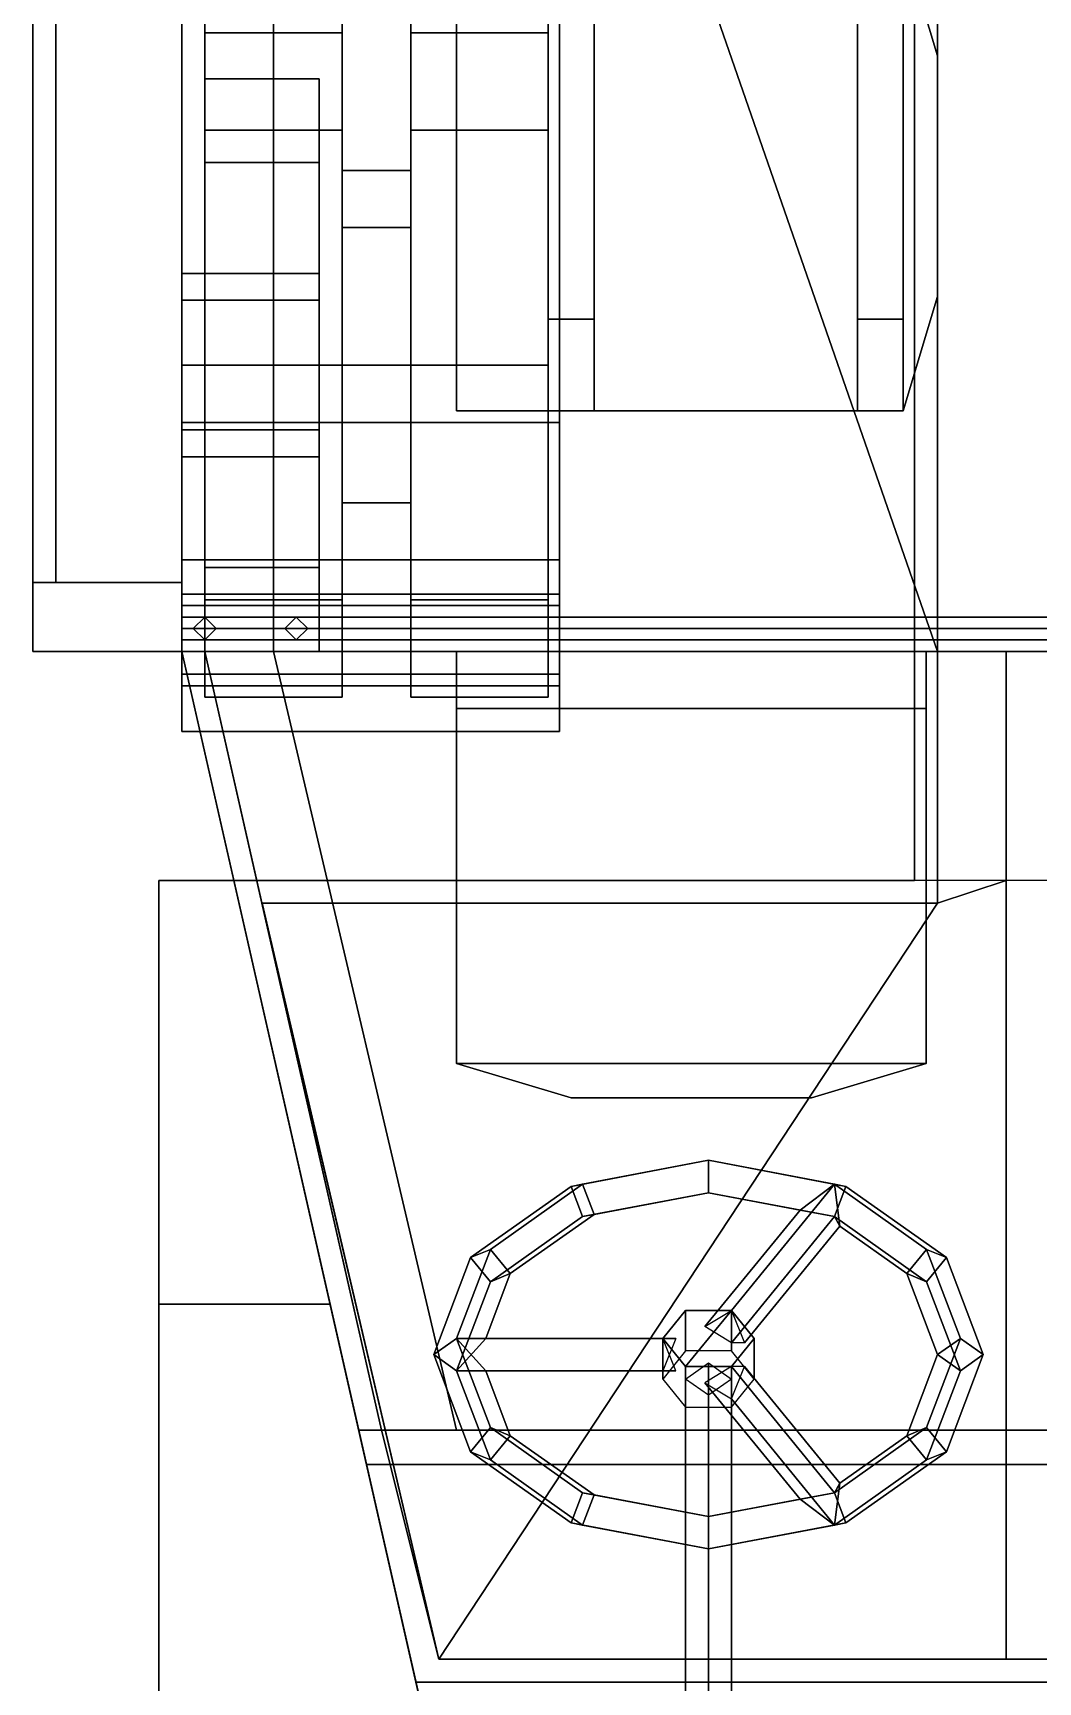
# Model space of a CAD drawing. Header units: millimetres. Extents: x -1.1 to 1.1, y -3.2 to 10.1.
# Drawn here: x -1.11 to -0.232, y -0.79 to 0.65 of the extents above; entities that cross this region are included whole.
import ezdxf

# ---------------------------------------------------------------- set-up
doc = ezdxf.new("R2010")
doc.units = ezdxf.units.MM
for name, color, linetype in [('fenders', 6, 'Continuous'), ('internals', 5, 'Continuous'), ('seats', 3, 'Continuous'), ('tracks', 3, 'Continuous'), ('wheels', 2, 'Continuous')]:
    doc.layers.add(name, color=color, linetype=linetype)

msp = doc.modelspace()

# ---------------------------------------------------------------- linework, layer by layer
for points in [[(-0.98, 0.11, 1.08), (-0.98, 2.92, 1.08), (-0.98, 2.58, 1.06), (-0.98, 0.11, 1.06)], [(0.34, 2.83, 0.6), (0.34, 0.11, 0.6), (-0.34, 0.11, 0.6), (-0.34, 2.83, 0.6)], [(-0.34, 0.11, 1.06), (-0.34, 2.58, 1.06), (-0.34, 2.83, 0.6), (-0.34, 0.11, 0.6)], [(-0.9, 2.72, 1.87), (-0.98, 2.72, 1.87), (-0.98, 0.11, 1.87), (-0.9, 0.11, 1.87)], [(-0.98, 0.11, 1.87), (-0.98, 2.72, 1.87), (-0.98, 2.72, 1.08), (-0.98, 0.11, 1.08)], [(-0.9, 2.72, 1.85), (-0.9, 2.72, 1.87), (-0.9, 0.11, 1.87), (-0.9, 0.11, 1.85)], [(-1.11, 1.47, 1.3), (-1.11, 0.17, 1.3), (-1.09, 0.17, 1.3), (-1.09, 1.47, 1.3)], [(-1.11, 1.47, 1.24), (-1.11, 0.17, 1.24), (-1.11, 0.17, 1.3), (-1.11, 1.47, 1.3)], [(-1.09, 1.47, 1.24), (-1.09, 0.17, 1.24), (-1.11, 0.17, 1.24), (-1.11, 1.47, 1.24)], [(-1.11, 1.47, 1.08), (-1.11, 0.17, 1.08), (-1.11, 0.17, 1.14), (-1.11, 1.47, 1.14)], [(-1.11, 1.47, 1.14), (-1.11, 0.17, 1.14), (-1.09, 0.17, 1.14), (-1.09, 1.47, 1.14)], [(-1.09, 1.47, 1.08), (-1.09, 0.17, 1.08), (-1.11, 0.17, 1.08), (-1.11, 1.47, 1.08)], [(-1.09, 0.17, 1.3), (-1.09, 0.17, 1.24), (-1.09, 1.47, 1.24), (-1.09, 1.47, 1.3)], [(-1.09, 0.17, 1.14), (-1.09, 0.17, 1.08), (-1.09, 1.47, 1.08), (-1.09, 1.47, 1.14)], [(-0.98, 0.17, 1.08), (-0.98, 0.11, 1.08), (-1.11, 0.11, 1.08), (-1.11, 0.17, 1.08)], [(-1.11, 0.17, 1.3), (-1.11, 0.11, 1.3), (-0.98, 0.11, 1.3), (-0.98, 0.17, 1.3)], [(-1.11, 0.17, 1.08), (-1.11, 0.17, 1.3), (-0.98, 0.17, 1.3), (-0.98, 0.17, 1.08)], [(-1.11, 0.11, 1.08), (-1.11, 0.11, 1.3), (-1.11, 0.17, 1.3), (-1.11, 0.17, 1.08)], [(-0.96, 0.14, 2), (-0.97, 0.13, 2.01), (-0.89, 0.13, 2.06), (-0.88, 0.14, 2.05)], [(-0.96, 0.14, 1.87), (-0.97, 0.13, 1.87), (-0.97, 0.13, 2.01), (-0.96, 0.14, 2)], [(-0.97, 0.13, 2.01), (-0.96, 0.12, 2), (-0.88, 0.12, 2.05), (-0.89, 0.13, 2.06)], [(-0.97, 0.13, 1.87), (-0.96, 0.12, 1.87), (-0.96, 0.12, 2), (-0.97, 0.13, 2.01)], [(-0.95, 0.13, 1.99), (-0.96, 0.14, 2), (-0.88, 0.14, 2.05), (-0.87, 0.13, 2.04)], [(-0.95, 0.13, 1.87), (-0.96, 0.14, 1.87), (-0.96, 0.14, 2), (-0.95, 0.13, 1.99)], [(-0.96, 0.12, 2), (-0.95, 0.13, 1.99), (-0.87, 0.13, 2.04), (-0.88, 0.12, 2.05)], [(-0.96, 0.12, 1.87), (-0.95, 0.13, 1.87), (-0.95, 0.13, 1.99), (-0.96, 0.12, 2)], [(-0.2, 0.13, 2.06), (-0.19, 0.14, 2.05), (-0.88, 0.14, 2.05), (-0.89, 0.13, 2.06)], [(-0.2, 0.12, 2.05), (-0.2, 0.13, 2.06), (-0.89, 0.13, 2.06), (-0.88, 0.12, 2.05)], [(-0.19, 0.14, 2.05), (-0.2, 0.13, 2.04), (-0.87, 0.13, 2.04), (-0.88, 0.14, 2.05)], [(-0.2, 0.13, 2.04), (-0.2, 0.12, 2.05), (-0.88, 0.12, 2.05), (-0.87, 0.13, 2.04)], [(-0.98, 0.11, 1.08), (-0.98, 0.11, 1.3), (-1.11, 0.11, 1.3), (-1.11, 0.11, 1.08)], [(-0.9345, -0.09, 0.82), (-0.8255, -0.57, 1.87), (-0.98, 0.11, 1.06), (-0.9345, -0.09, 0.82)], [(-0.8255, -0.57, 1.87), (-0.8255, -0.57, 1.87), (-0.98, 0.11, 1.87), (-0.98, 0.11, 1.06)], [(-0.9, 0.11, 1.87), (-0.98, 0.11, 1.87), (-0.8255, -0.57, 1.87), (-0.74, -0.57, 1.87)], [(-0.34, 0.11, 1.06), (-0.34, -0.09, 0.82), (-0.9345, -0.09, 0.82), (-0.98, 0.11, 1.06)], [(-0.9, 0.11, 1.85), (-0.9, 0.11, 1.87), (-0.74, -0.57, 1.87), (-0.74, -0.57, 1.85)], [(0.34, 0.11, 0.6), (0.34, -0.09, 0.54), (-0.34, -0.09, 0.54), (-0.34, 0.11, 0.6)], [(-0.34, 0.11, 1.06), (-0.34, 0.11, 0.6), (-0.34, -0.09, 0.54), (-0.34, -0.09, 0.82)], [(-0.9345, -0.09, 0.54), (-0.7755, -0.79, 1.5459), (-0.8255, -0.57, 1.87)], [(-0.8505, -0.46, 0.54), (-0.8505, -0.46, 0.86), (-0.9345, -0.09, 0.54)], [(-0.8505, -0.46, 0.86), (-0.7755, -0.79, 1.5459), (-0.9345, -0.09, 0.54)], [(-0.9345, -0.09, 0.54), (-0.8255, -0.57, 1.87), (-0.9345, -0.09, 0.82), (-0.9345, -0.09, 0.54)], [(-0.34, -0.09, 0.82), (-0.34, -0.09, 0.54), (-0.9345, -0.09, 0.54), (-0.9345, -0.09, 0.82)], [(-1, -1.13, 0.54), (-1, -1.13, 0.86), (-1, -0.46, 0.86), (-1, -0.46, 0.54)], [(-1, -0.46, 0.54), (-1, -0.46, 0.86), (-0.8505, -0.46, 0.86), (-0.8505, -0.46, 0.54)], [(-1, -0.46, 0.86), (-1, -1.13, 0.86), (-0.6982, -1.13, 0.86), (-0.8505, -0.46, 0.86)], [(-0.6982, -1.13, 0.86), (-0.43, -2.31, 1.37), (-0.7755, -0.79, 1.5459), (-0.8505, -0.46, 0.86)], [(0.8186, -0.6, 1.95), (0.8255, -0.57, 1.87), (-0.8255, -0.57, 1.87), (-0.8186, -0.6, 1.95)], [(-0.7755, -0.79, 1.5459), (-0.8186, -0.6, 1.95), (-0.8255, -0.57, 1.87), (-0.7755, -0.79, 1.5459)], [(0.74, -0.57, 1.87), (0.74, -0.57, 1.85), (-0.74, -0.57, 1.85), (-0.74, -0.57, 1.87)], [(0.7755, -0.79, 1.5459), (0.8186, -0.6, 1.95), (-0.8186, -0.6, 1.95), (-0.7755, -0.79, 1.5459)], [(0.43, -2.31, 1.37), (0.7755, -0.79, 1.5459), (-0.7755, -0.79, 1.5459), (-0.43, -2.31, 1.37)]]:
    msp.add_3dface(points)
at = {"layer": 'fenders'}
for points in [[(-0.8505, -0.46, 0.61), (-0.9345, -0.09, 0.61), (-1, -0.09, 0.61), (-1, -0.46, 0.61)], [(-1, -0.46, 0.61), (-1, -0.09, 0.61), (-1, -0.09, 0.54), (-1, -0.46, 0.54)], [(-1, -0.09, 0.61), (-0.9345, -0.09, 0.61), (-0.9345, -0.09, 0.54), (-1, -0.09, 0.54)]]:
    msp.add_3dface(points, dxfattribs=at)
at = {"layer": 'internals'}
for points in [[(-0.32, 0.11, 1.08), (-0.32, 2.9, 1.08), (-0.74, 2.9, 1.08), (-0.74, 1.32, 1.08)], [(-0.32, 2.9, 0.86), (-0.32, 0.11, 0.86), (0.32, 0.11, 0.86), (0.32, 2.9, 0.86)], [(-0.32, 0.11, 0.86), (-0.32, 2.9, 0.86), (-0.32, 2.9, 1.08), (-0.32, 0.11, 1.08)], [(-0.96, 1.32, 1.67), (-0.96, 2.72, 1.67), (-0.96, 2.72, 1.85), (-0.96, 0.11, 1.85)], [(-0.32, 0.11, 1.08), (-0.74, 1.32, 1.08), (-0.96, 1.32, 1.08), (-0.96, 0.11, 1.08)], [(-0.96, 0.11, 1.08), (-0.96, 1.32, 1.08), (-0.96, 1.32, 1.67), (-0.96, 0.11, 1.85)], [(-0.96, 0.11, 1.08), (-0.96, 0.11, 1.85), (-0.8055, -0.57, 1.85), (-0.91, -0.11, 0.82)], [(-0.32, -0.11, 0.82), (-0.32, 0.11, 1.08), (-0.96, 0.11, 1.08), (-0.91, -0.11, 0.82)], [(-0.32, -0.11, 0.82), (-0.32, 0.11, 0.86), (-0.32, 0.11, 1.08), (-0.32, -0.11, 0.82)], [(-0.32, 0.11, 0.86), (-0.32, -0.11, 0.56), (-0.26, -0.09, 0.56), (-0.26, 0.11, 0.86)], [(-0.32, -0.11, 0.82), (-0.32, -0.11, 0.56), (-0.32, -0.11, 0.56), (-0.32, 0.11, 0.86)], [(0.26, -0.77, 0.86), (0.26, 0.11, 0.86), (-0.26, 0.11, 0.86), (-0.26, -0.77, 0.86)], [(-0.26, -0.77, 0.86), (-0.26, 0.11, 0.86), (-0.26, -0.09, 0.56), (-0.26, -0.77, 0.56)], [(-0.26, -0.77, 0.56), (-0.26, -0.09, 0.56), (-0.32, -0.11, 0.56), (-0.7555, -0.77, 0.56)], [(-0.7555, -0.77, 1.5459), (-0.7555, -0.77, 0.56), (-0.91, -0.11, 0.56), (-0.8055, -0.57, 1.85)], [(-0.32, -0.11, 0.56), (-0.32, -0.11, 0.82), (-0.91, -0.11, 0.82), (-0.9099, -0.11, 0.56)], [(-0.8055, -0.57, 1.85), (-0.9099, -0.11, 0.56), (-0.91, -0.11, 0.82), (-0.8055, -0.57, 1.85)], [(-0.7555, -0.77, 0.56), (-0.32, -0.11, 0.56), (-0.9099, -0.11, 0.56), (-0.7555, -0.77, 0.56)], [(-0.64, -0.3572, 1.2289), (-0.63, -0.3553, 1.2553), (-0.52, -0.3344, 1.2344), (-0.52, -0.3344, 1.2062)], [(-0.63, -0.3836, 1.227), (-0.64, -0.3572, 1.2289), (-0.52, -0.3344, 1.2062), (-0.52, -0.3627, 1.2062)], [(-0.63, -0.3553, 1.2553), (-0.62, -0.3817, 1.2534), (-0.52, -0.3627, 1.2344), (-0.52, -0.3344, 1.2344)], [(-0.52, -0.3344, 1.2062), (-0.52, -0.3344, 1.2344), (-0.41, -0.3553, 1.2553), (-0.4, -0.3572, 1.2289)], [(-0.52, -0.3344, 1.2344), (-0.52, -0.3627, 1.2344), (-0.44, -0.3779, 1.2496), (-0.41, -0.3553, 1.2553)], [(-0.52, -0.3627, 1.2062), (-0.52, -0.3344, 1.2062), (-0.4, -0.3572, 1.2289), (-0.41, -0.3836, 1.227)], [(-0.7278, -0.4193, 1.291), (-0.7105, -0.4122, 1.3122), (-0.63, -0.3553, 1.2553), (-0.64, -0.3572, 1.2289)], [(-0.7105, -0.4405, 1.2839), (-0.7278, -0.4193, 1.291), (-0.64, -0.3572, 1.2289), (-0.63, -0.3836, 1.227)], [(-0.7105, -0.4122, 1.3122), (-0.6932, -0.4334, 1.3051), (-0.62, -0.3817, 1.2534), (-0.63, -0.3553, 1.2553)], [(-0.5231, -0.4796, 1.3514), (-0.5, -0.4655, 1.3655), (-0.41, -0.3553, 1.2553), (-0.44, -0.3779, 1.2496)], [(-0.5, -0.4655, 1.3655), (-0.4885, -0.4938, 1.3655), (-0.4054, -0.392, 1.2637), (-0.41, -0.3553, 1.2553)], [(-0.4, -0.3572, 1.2289), (-0.41, -0.3553, 1.2553), (-0.3295, -0.4122, 1.3122), (-0.3122, -0.4193, 1.291)], [(-0.41, -0.3553, 1.2553), (-0.4054, -0.392, 1.2637), (-0.3468, -0.4334, 1.3051), (-0.3295, -0.4122, 1.3122)], [(-0.41, -0.3836, 1.227), (-0.4, -0.3572, 1.2289), (-0.3122, -0.4193, 1.291), (-0.3295, -0.4405, 1.2839)], [(-0.62, -0.3817, 1.2534), (-0.63, -0.3836, 1.227), (-0.52, -0.3627, 1.2062), (-0.52, -0.3627, 1.2344)], [(-0.52, -0.3627, 1.2344), (-0.52, -0.3627, 1.2062), (-0.41, -0.3836, 1.227), (-0.44, -0.3779, 1.2496)], [(-0.6932, -0.4334, 1.3051), (-0.7105, -0.4405, 1.2839), (-0.63, -0.3836, 1.227), (-0.62, -0.3817, 1.2534)], [(-0.5, -0.4938, 1.3372), (-0.5231, -0.4796, 1.3514), (-0.44, -0.3779, 1.2496), (-0.41, -0.3836, 1.227)], [(-0.4885, -0.4938, 1.3655), (-0.5, -0.4938, 1.3372), (-0.41, -0.3836, 1.227), (-0.4054, -0.392, 1.2637)], [(-0.4054, -0.392, 1.2637), (-0.41, -0.3836, 1.227), (-0.3295, -0.4405, 1.2839), (-0.3468, -0.4334, 1.3051)], [(-0.76, -0.5041, 1.3759), (-0.74, -0.49, 1.39), (-0.7105, -0.4122, 1.3122), (-0.7278, -0.4193, 1.291)], [(-0.74, -0.49, 1.39), (-0.7146, -0.49, 1.3617), (-0.6932, -0.4334, 1.3051), (-0.7105, -0.4122, 1.3122)], [(-0.3295, -0.4122, 1.3122), (-0.3468, -0.4334, 1.3051), (-0.32, -0.5041, 1.3759), (-0.3, -0.49, 1.39)], [(-0.3122, -0.4193, 1.291), (-0.3295, -0.4122, 1.3122), (-0.3, -0.49, 1.39), (-0.28, -0.5041, 1.3759)], [(-0.74, -0.5183, 1.3617), (-0.76, -0.5041, 1.3759), (-0.7278, -0.4193, 1.291), (-0.7105, -0.4405, 1.2839)], [(-0.3295, -0.4405, 1.2839), (-0.3122, -0.4193, 1.291), (-0.28, -0.5041, 1.3759), (-0.3, -0.5183, 1.3617)], [(-0.7146, -0.49, 1.3617), (-0.74, -0.5183, 1.3617), (-0.7105, -0.4405, 1.2839), (-0.6932, -0.4334, 1.3051)], [(-0.3468, -0.4334, 1.3051), (-0.3295, -0.4405, 1.2839), (-0.3, -0.5183, 1.3617), (-0.32, -0.5041, 1.3759)], [(-0.54, -0.5009, 1.3301), (-0.56, -0.5254, 1.3546), (-0.56, -0.49, 1.39), (-0.54, -0.4655, 1.3655)], [(-0.54, -0.4655, 1.3655), (-0.56, -0.49, 1.39), (-0.54, -0.5145, 1.4145), (-0.5, -0.4655, 1.3655)], [(-0.5, -0.5009, 1.3301), (-0.54, -0.5009, 1.3301), (-0.54, -0.4655, 1.3655), (-0.5, -0.4655, 1.3655)], [(-0.5, -0.4655, 1.3655), (-0.54, -0.5145, 1.4145), (-0.5, -0.5145, 1.4145), (-0.48, -0.49, 1.39)], [(-0.48, -0.5254, 1.3546), (-0.5, -0.5009, 1.3301), (-0.5, -0.4655, 1.3655), (-0.48, -0.49, 1.39)], [(-0.7278, -0.589, 1.4607), (-0.7105, -0.5678, 1.4678), (-0.74, -0.49, 1.39), (-0.76, -0.5041, 1.3759)], [(-0.5485, -0.5183, 1.39), (-0.56, -0.49, 1.39), (-0.74, -0.49, 1.39), (-0.7146, -0.5183, 1.39)], [(-0.56, -0.49, 1.39), (-0.5485, -0.49, 1.3617), (-0.7146, -0.49, 1.3617), (-0.74, -0.49, 1.39)], [(-0.5485, -0.49, 1.3617), (-0.56, -0.5183, 1.3617), (-0.74, -0.5183, 1.3617), (-0.7146, -0.49, 1.3617)], [(-0.7105, -0.5678, 1.4678), (-0.6932, -0.5749, 1.4466), (-0.7146, -0.5183, 1.39), (-0.74, -0.49, 1.39)], [(-0.56, -0.5254, 1.3546), (-0.54, -0.5499, 1.3791), (-0.54, -0.5145, 1.4145), (-0.56, -0.49, 1.39)], [(-0.5, -0.5499, 1.3791), (-0.48, -0.5254, 1.3546), (-0.48, -0.49, 1.39), (-0.5, -0.5145, 1.4145)], [(-0.3, -0.49, 1.39), (-0.32, -0.5041, 1.3759), (-0.3468, -0.5749, 1.4466), (-0.3295, -0.5678, 1.4678)], [(-0.28, -0.5041, 1.3759), (-0.3, -0.49, 1.39), (-0.3295, -0.5678, 1.4678), (-0.3122, -0.589, 1.4607)], [(-0.7105, -0.5961, 1.4395), (-0.7278, -0.589, 1.4607), (-0.76, -0.5041, 1.3759), (-0.74, -0.5183, 1.3617)], [(-0.56, -0.5183, 1.3617), (-0.5485, -0.5183, 1.39), (-0.7146, -0.5183, 1.39), (-0.74, -0.5183, 1.3617)], [(-0.6932, -0.5749, 1.4466), (-0.7105, -0.5961, 1.4395), (-0.74, -0.5183, 1.3617), (-0.7146, -0.5183, 1.39)], [(-0.52, -0.8931, 0.9587), (-0.54, -0.9072, 0.9728), (-0.54, -0.5254, 1.3546), (-0.52, -0.5112, 1.3405)], [(-0.54, -0.5499, 1.3791), (-0.5, -0.5499, 1.3791), (-0.5, -0.5145, 1.4145), (-0.54, -0.5145, 1.4145)], [(-0.5, -0.5145, 1.4145), (-0.5231, -0.5286, 1.4004), (-0.44, -0.6304, 1.5021), (-0.41, -0.6247, 1.5247)], [(-0.5, -0.9072, 0.9728), (-0.52, -0.8931, 0.9587), (-0.52, -0.5112, 1.3405), (-0.5, -0.5254, 1.3546)], [(-0.4885, -0.5145, 1.3862), (-0.5, -0.5145, 1.4145), (-0.41, -0.6247, 1.5247), (-0.4054, -0.6163, 1.488)], [(-0.5, -0.5428, 1.3862), (-0.4885, -0.5145, 1.3862), (-0.4054, -0.6163, 1.488), (-0.41, -0.653, 1.4964)], [(-0.32, -0.5041, 1.3759), (-0.3, -0.5183, 1.3617), (-0.3295, -0.5961, 1.4395), (-0.3468, -0.5749, 1.4466)], [(-0.3, -0.5183, 1.3617), (-0.28, -0.5041, 1.3759), (-0.3122, -0.589, 1.4607), (-0.3295, -0.5961, 1.4395)], [(-0.54, -0.9072, 0.9728), (-0.52, -0.9213, 0.9869), (-0.52, -0.5395, 1.3688), (-0.54, -0.5254, 1.3546)], [(-0.5231, -0.5286, 1.4004), (-0.5, -0.5428, 1.3862), (-0.41, -0.653, 1.4964), (-0.44, -0.6304, 1.5021)], [(-0.52, -0.9213, 0.9869), (-0.5, -0.9072, 0.9728), (-0.5, -0.5254, 1.3546), (-0.52, -0.5395, 1.3688)], [(0.8055, -0.57, 1.85), (0.7555, -0.77, 1.5459), (-0.7555, -0.77, 1.5459), (-0.8055, -0.57, 1.85)], [(-0.64, -0.6511, 1.5228), (-0.63, -0.6247, 1.5247), (-0.7105, -0.5678, 1.4678), (-0.7278, -0.589, 1.4607)], [(-0.63, -0.6247, 1.5247), (-0.62, -0.6266, 1.4983), (-0.6932, -0.5749, 1.4466), (-0.7105, -0.5678, 1.4678)], [(-0.62, -0.6266, 1.4983), (-0.63, -0.653, 1.4964), (-0.7105, -0.5961, 1.4395), (-0.6932, -0.5749, 1.4466)], [(-0.3122, -0.589, 1.4607), (-0.3295, -0.5678, 1.4678), (-0.41, -0.6247, 1.5247), (-0.4, -0.6511, 1.5228)], [(-0.3295, -0.5678, 1.4678), (-0.3468, -0.5749, 1.4466), (-0.4054, -0.6163, 1.488), (-0.41, -0.6247, 1.5247)], [(-0.3468, -0.5749, 1.4466), (-0.3295, -0.5961, 1.4395), (-0.41, -0.653, 1.4964), (-0.4054, -0.6163, 1.488)], [(-0.63, -0.653, 1.4964), (-0.64, -0.6511, 1.5228), (-0.7278, -0.589, 1.4607), (-0.7105, -0.5961, 1.4395)], [(-0.3295, -0.5961, 1.4395), (-0.3122, -0.589, 1.4607), (-0.4, -0.6511, 1.5228), (-0.41, -0.653, 1.4964)], [(-0.52, -0.6738, 1.5456), (-0.52, -0.6456, 1.5456), (-0.63, -0.6247, 1.5247), (-0.64, -0.6511, 1.5228)], [(-0.52, -0.6456, 1.5456), (-0.52, -0.6456, 1.5173), (-0.62, -0.6266, 1.4983), (-0.63, -0.6247, 1.5247)], [(-0.52, -0.6456, 1.5173), (-0.52, -0.6738, 1.5173), (-0.63, -0.653, 1.4964), (-0.62, -0.6266, 1.4983)], [(-0.4, -0.6511, 1.5228), (-0.41, -0.6247, 1.5247), (-0.52, -0.6456, 1.5456), (-0.52, -0.6738, 1.5456)], [(-0.41, -0.6247, 1.5247), (-0.44, -0.6304, 1.5021), (-0.52, -0.6456, 1.5173), (-0.52, -0.6456, 1.5456)], [(-0.44, -0.6304, 1.5021), (-0.41, -0.653, 1.4964), (-0.52, -0.6738, 1.5173), (-0.52, -0.6456, 1.5173)], [(-0.52, -0.6738, 1.5173), (-0.52, -0.6738, 1.5456), (-0.64, -0.6511, 1.5228), (-0.63, -0.653, 1.4964)], [(-0.41, -0.653, 1.4964), (-0.4, -0.6511, 1.5228), (-0.52, -0.6738, 1.5456), (-0.52, -0.6738, 1.5173)], [(0.7555, -0.77, 1.5459), (0.26, -0.77, 0.86), (-0.26, -0.77, 0.86), (-0.7555, -0.77, 1.5459)], [(-0.26, -0.77, 0.86), (-0.26, -0.77, 0.56), (-0.7555, -0.77, 0.56), (-0.7555, -0.77, 1.5459)]]:
    msp.add_3dface(points, dxfattribs=at)
at = {"layer": 'seats'}
for points in [[(-0.74, 0.32, 1.67), (-0.74, 1.23, 1.67), (-0.74, 1.23, 1.36), (-0.74, 0.32, 1.36)], [(-0.66, 1.23, 1.67), (-0.74, 1.23, 1.67), (-0.74, 0.32, 1.67), (-0.66, 0.32, 1.67)], [(-0.66, 1.23, 1.28), (-0.66, 1.15, 1.2), (-0.66, 0.4, 1.2), (-0.66, 0.32, 1.28)], [(-0.66, 0.32, 1.36), (-0.66, 1.23, 1.36), (-0.66, 1.23, 1.67), (-0.66, 0.32, 1.67)], [(-0.62, 0.4, 1.2), (-0.62, 1.15, 1.2), (-0.62, 1.23, 1.28), (-0.62, 0.32, 1.28)], [(-0.39, 1.23, 1.28), (-0.39, 1.15, 1.2), (-0.39, 0.4, 1.2), (-0.39, 0.32, 1.28)], [(-0.35, 0.4, 1.2), (-0.35, 1.15, 1.2), (-0.35, 1.23, 1.28), (-0.35, 0.32, 1.28)], [(-0.66, 0.4, 1.2), (-0.66, 1.15, 1.2), (-0.62, 1.15, 1.2), (-0.62, 0.4, 1.2)], [(-0.39, 0.4, 1.2), (-0.39, 1.15, 1.2), (-0.35, 1.15, 1.2), (-0.35, 0.4, 1.2)], [(-0.66, 0.73, 1.36), (-0.66, 0.73, 1.28), (-0.66, 0.32, 1.28), (-0.66, 0.32, 1.36)], [(-0.35, 0.32, 1.36), (-0.35, 0.73, 1.36), (-0.66, 0.73, 1.36), (-0.66, 0.32, 1.36)], [(-0.32, 0.63, 1.36), (-0.32, 0.63, 1.28), (-0.35, 0.73, 1.28), (-0.35, 0.73, 1.36)], [(-0.32, 0.42, 1.36), (-0.32, 0.63, 1.36), (-0.35, 0.73, 1.36), (-0.35, 0.32, 1.36)], [(-0.32, 0.42, 1.28), (-0.32, 0.63, 1.28), (-0.32, 0.63, 1.36), (-0.32, 0.42, 1.36)], [(-0.35, 0.32, 1.36), (-0.35, 0.32, 1.28), (-0.32, 0.42, 1.28), (-0.32, 0.42, 1.36)], [(-0.66, 0.32, 1.28), (-0.66, 0.4, 1.2), (-0.66, 0.4, 1.08), (-0.66, 0.32, 1.08)], [(-0.66, 0.4, 1.08), (-0.66, 0.4, 1.2), (-0.62, 0.4, 1.2), (-0.62, 0.4, 1.08)], [(-0.62, 0.4, 1.08), (-0.62, 0.4, 1.2), (-0.62, 0.32, 1.28), (-0.62, 0.32, 1.08)], [(-0.39, 0.32, 1.28), (-0.39, 0.4, 1.2), (-0.39, 0.4, 1.08), (-0.39, 0.32, 1.08)], [(-0.39, 0.4, 1.08), (-0.39, 0.4, 1.2), (-0.35, 0.4, 1.2), (-0.35, 0.4, 1.08)], [(-0.35, 0.4, 1.08), (-0.35, 0.4, 1.2), (-0.35, 0.32, 1.28), (-0.35, 0.32, 1.08)], [(-0.66, 0.32, 1.67), (-0.74, 0.32, 1.67), (-0.74, 0.32, 1.36), (-0.66, 0.32, 1.36)], [(-0.66, 0.32, 1.36), (-0.66, 0.32, 1.28), (-0.35, 0.32, 1.28), (-0.35, 0.32, 1.36)], [(-0.62, 0.32, 1.08), (-0.62, 0.32, 1.28), (-0.66, 0.32, 1.28), (-0.66, 0.32, 1.08)], [(-0.35, 0.32, 1.08), (-0.35, 0.32, 1.28), (-0.39, 0.32, 1.28), (-0.39, 0.32, 1.08)], [(-0.74, 0.06, 1.39), (-0.74, 0.11, 1.39), (-0.74, 0.11, 1.08), (-0.74, 0.06, 1.08)], [(-0.74, 0.11, 1.39), (-0.33, 0.11, 1.39), (-0.33, 0.11, 1.08), (-0.74, 0.11, 1.08)], [(-0.33, 0.06, 1.39), (-0.33, 0.11, 1.39), (-0.74, 0.11, 1.39), (-0.74, 0.06, 1.39)], [(-0.33, 0.06, 1.08), (-0.33, 0.11, 1.08), (-0.33, 0.11, 1.39), (-0.33, 0.06, 1.39)], [(-0.74, 0.06, 1.08), (-0.74, 0.06, 1), (-0.74, -0.25, 1), (-0.74, -0.25, 1.08)], [(-0.33, 0.06, 1.08), (-0.33, 0.06, 1), (-0.74, 0.06, 1), (-0.74, 0.06, 1.08)], [(-0.74, 0.06, 1.08), (-0.33, 0.06, 1.08), (-0.33, 0.06, 1.39), (-0.74, 0.06, 1.39)], [(-0.74, -0.25, 1.08), (-0.33, -0.25, 1.08), (-0.33, 0.06, 1.08), (-0.74, 0.06, 1.08)], [(-0.33, -0.25, 1.08), (-0.33, -0.25, 1), (-0.33, 0.06, 1), (-0.33, 0.06, 1.08)], [(-0.74, -0.25, 1.08), (-0.74, -0.25, 1), (-0.64, -0.28, 1), (-0.64, -0.28, 1.08)], [(-0.64, -0.28, 1.08), (-0.43, -0.28, 1.08), (-0.33, -0.25, 1.08), (-0.74, -0.25, 1.08)], [(-0.43, -0.28, 1.08), (-0.43, -0.28, 1), (-0.33, -0.25, 1), (-0.33, -0.25, 1.08)], [(-0.64, -0.28, 1), (-0.43, -0.28, 1), (-0.43, -0.28, 1.08), (-0.64, -0.28, 1.08)]]:
    msp.add_3dface(points, dxfattribs=at)
at = {"layer": 'tracks'}
for points in [[(-0.98, 0.69, 0.03), (-0.98, 0.14, 0.4), (-0.98, 0.16, 0.44), (-0.98, 0.71, 0.08)], [(-0.98, 0.71, 0.08), (-0.98, 0.16, 0.44), (-0.65, 0.16, 0.44), (-0.65, 0.71, 0.08)], [(-0.65, 0.16, 0.44), (-0.65, 0.14, 0.4), (-0.65, 0.69, 0.03), (-0.65, 0.71, 0.08)], [(-0.65, 0.31, 0.95), (-0.65, 0.7, 0.95), (-0.98, 0.7, 0.95), (-0.98, 0.31, 0.95)], [(-0.98, 0.31, 0.95), (-0.98, 0.7, 0.95), (-0.98, 0.7, 0.89), (-0.98, 0.31, 0.89)], [(-0.98, 0.31, 0.89), (-0.98, 0.7, 0.89), (-0.65, 0.7, 0.89), (-0.65, 0.31, 0.89)], [(-0.65, 0.7, 0.89), (-0.65, 0.7, 0.95), (-0.65, 0.31, 0.95), (-0.65, 0.31, 0.89)], [(-0.65, 0.69, 0.03), (-0.65, 0.14, 0.4), (-0.98, 0.14, 0.4), (-0.98, 0.69, 0.03)], [(-0.98, 0.15, 0.88), (-0.98, 0.31, 0.95), (-0.98, 0.31, 0.89), (-0.98, 0.19, 0.83)], [(-0.98, 0.19, 0.83), (-0.98, 0.31, 0.89), (-0.65, 0.31, 0.89), (-0.65, 0.19, 0.83)], [(-0.65, 0.15, 0.88), (-0.65, 0.31, 0.95), (-0.98, 0.31, 0.95), (-0.98, 0.15, 0.88)], [(-0.65, 0.31, 0.89), (-0.65, 0.31, 0.95), (-0.65, 0.15, 0.88), (-0.65, 0.19, 0.83)], [(-0.98, 0.09, 0.8), (-0.98, 0.15, 0.88), (-0.98, 0.19, 0.83), (-0.98, 0.13, 0.76)], [(-0.98, 0.13, 0.76), (-0.98, 0.19, 0.83), (-0.65, 0.19, 0.83), (-0.65, 0.13, 0.76)], [(-0.65, 0.19, 0.83), (-0.65, 0.15, 0.88), (-0.65, 0.09, 0.8), (-0.65, 0.13, 0.76)], [(-0.98, 0.14, 0.4), (-0.98, 0.08, 0.48), (-0.98, 0.12, 0.5), (-0.98, 0.16, 0.44)], [(-0.98, 0.16, 0.44), (-0.98, 0.12, 0.5), (-0.65, 0.12, 0.5), (-0.65, 0.16, 0.44)], [(-0.65, 0.12, 0.5), (-0.65, 0.08, 0.48), (-0.65, 0.14, 0.4), (-0.65, 0.16, 0.44)], [(-0.65, 0.09, 0.8), (-0.65, 0.15, 0.88), (-0.98, 0.15, 0.88), (-0.98, 0.09, 0.8)], [(-0.65, 0.14, 0.4), (-0.65, 0.08, 0.48), (-0.98, 0.08, 0.48), (-0.98, 0.14, 0.4)], [(-0.98, 0.04, 0.7), (-0.98, 0.09, 0.8), (-0.98, 0.13, 0.76), (-0.98, 0.09, 0.69)], [(-0.98, 0.09, 0.69), (-0.98, 0.13, 0.76), (-0.65, 0.13, 0.76), (-0.65, 0.09, 0.69)], [(-0.65, 0.13, 0.76), (-0.65, 0.09, 0.8), (-0.65, 0.04, 0.7), (-0.65, 0.09, 0.69)], [(-0.98, 0.12, 0.5), (-0.98, 0.09, 0.59), (-0.65, 0.09, 0.59), (-0.65, 0.12, 0.5)], [(-0.98, 0.08, 0.48), (-0.98, 0.04, 0.59), (-0.98, 0.09, 0.59), (-0.98, 0.12, 0.5)], [(-0.65, 0.09, 0.59), (-0.65, 0.04, 0.59), (-0.65, 0.08, 0.48), (-0.65, 0.12, 0.5)], [(-0.98, 0.09, 0.59), (-0.98, 0.09, 0.69), (-0.65, 0.09, 0.69), (-0.65, 0.09, 0.59)], [(-0.98, 0.04, 0.59), (-0.98, 0.04, 0.7), (-0.98, 0.09, 0.69), (-0.98, 0.09, 0.59)], [(-0.65, 0.04, 0.7), (-0.65, 0.09, 0.8), (-0.98, 0.09, 0.8), (-0.98, 0.04, 0.7)], [(-0.65, 0.09, 0.69), (-0.65, 0.04, 0.7), (-0.65, 0.04, 0.59), (-0.65, 0.09, 0.59)], [(-0.65, 0.08, 0.48), (-0.65, 0.04, 0.59), (-0.98, 0.04, 0.59), (-0.98, 0.08, 0.48)], [(-0.65, 0.04, 0.59), (-0.65, 0.04, 0.7), (-0.98, 0.04, 0.7), (-0.98, 0.04, 0.59)]]:
    msp.add_3dface(points, dxfattribs=at)
at = {"layer": 'wheels'}
for points in [[(-0.96, 0.6998, 0.0798), (-0.96, 0.65, 0.2), (-0.96, 0.7247, 0.255), (-0.96, 0.7247, 0.145)], [(-0.96, 0.65, 0.2), (-0.96, 0.6998, 0.3202), (-0.96, 0.6998, 0.3202), (-0.96, 0.7247, 0.255)], [(-0.78, 0.6998, 0.0798), (-0.78, 0.65, 0.2), (-0.78, 0.7247, 0.255), (-0.78, 0.7247, 0.145)], [(-0.78, 0.65, 0.2), (-0.78, 0.6998, 0.3202), (-0.78, 0.6998, 0.3202), (-0.78, 0.7247, 0.255)], [(-0.84, 0.6998, 0.0798), (-0.84, 0.65, 0.2), (-0.96, 0.65, 0.2), (-0.96, 0.6998, 0.0798)], [(-0.84, 0.65, 0.2), (-0.84, 0.6998, 0.3202), (-0.96, 0.6998, 0.3202), (-0.96, 0.65, 0.2)], [(-0.78, 0.6998, 0.3202), (-0.78, 0.65, 0.2), (-0.66, 0.65, 0.2), (-0.66, 0.6998, 0.3202)], [(-0.78, 0.65, 0.2), (-0.78, 0.6998, 0.0798), (-0.66, 0.6998, 0.0798), (-0.66, 0.65, 0.2)], [(-0.84, 0.5651, 0.8451), (-0.84, 0.65, 0.64), (-0.96, 0.65, 0.64), (-0.96, 0.5651, 0.8451)], [(-0.84, 0.65, 0.64), (-0.84, 0.5651, 0.4349), (-0.96, 0.5651, 0.4349), (-0.96, 0.65, 0.64)], [(-0.96, 0.5651, 0.8451), (-0.96, 0.65, 0.64), (-0.96, 0.61, 0.64), (-0.96, 0.5368, 0.8168)], [(-0.96, 0.65, 0.64), (-0.96, 0.5651, 0.4349), (-0.96, 0.5368, 0.4632), (-0.96, 0.61, 0.64)], [(-0.84, 0.4802, 0.7602), (-0.84, 0.53, 0.64), (-0.84, 0.65, 0.64), (-0.84, 0.5651, 0.8451)], [(-0.84, 0.53, 0.64), (-0.84, 0.4802, 0.5198), (-0.84, 0.5651, 0.4349), (-0.84, 0.65, 0.64)], [(-0.78, 0.53, 0.64), (-0.78, 0.4802, 0.7602), (-0.78, 0.5651, 0.8451), (-0.78, 0.65, 0.64)], [(-0.78, 0.65, 0.64), (-0.78, 0.5651, 0.8451), (-0.66, 0.5651, 0.8451), (-0.66, 0.65, 0.64)], [(-0.78, 0.4802, 0.5198), (-0.78, 0.53, 0.64), (-0.78, 0.65, 0.64), (-0.78, 0.5651, 0.4349)], [(-0.78, 0.5651, 0.4349), (-0.78, 0.65, 0.64), (-0.66, 0.65, 0.64), (-0.66, 0.5651, 0.4349)], [(-0.86, 0.61, 0.64), (-0.86, 0.5368, 0.8168), (-0.96, 0.5368, 0.8168), (-0.96, 0.61, 0.64)], [(-0.86, 0.5368, 0.4632), (-0.86, 0.61, 0.64), (-0.96, 0.61, 0.64), (-0.96, 0.5368, 0.4632)], [(-0.86, 0.5368, 0.8168), (-0.86, 0.61, 0.64), (-0.86, 0.44, 0.64), (-0.86, 0.4166, 0.6966)], [(-0.86, 0.61, 0.64), (-0.86, 0.5368, 0.4632), (-0.86, 0.4166, 0.5834), (-0.86, 0.44, 0.64)], [(-0.84, 0.36, 0.93), (-0.84, 0.5651, 0.8451), (-0.96, 0.5651, 0.8451), (-0.96, 0.36, 0.93)], [(-0.84, 0.5651, 0.4349), (-0.84, 0.36, 0.35), (-0.96, 0.36, 0.35), (-0.96, 0.5651, 0.4349)], [(-0.96, 0.36, 0.93), (-0.96, 0.5651, 0.8451), (-0.96, 0.5368, 0.8168), (-0.96, 0.36, 0.89)], [(-0.96, 0.5651, 0.4349), (-0.96, 0.36, 0.35), (-0.96, 0.36, 0.39), (-0.96, 0.5368, 0.4632)], [(-0.84, 0.36, 0.81), (-0.84, 0.4802, 0.7602), (-0.84, 0.5651, 0.8451), (-0.84, 0.36, 0.93)], [(-0.84, 0.4802, 0.5198), (-0.84, 0.36, 0.47), (-0.84, 0.36, 0.35), (-0.84, 0.5651, 0.4349)], [(-0.78, 0.36, 0.47), (-0.78, 0.4802, 0.5198), (-0.78, 0.5651, 0.4349), (-0.78, 0.36, 0.35)], [(-0.78, 0.36, 0.35), (-0.78, 0.5651, 0.4349), (-0.66, 0.5651, 0.4349), (-0.66, 0.36, 0.35)], [(-0.78, 0.4802, 0.7602), (-0.78, 0.36, 0.81), (-0.78, 0.36, 0.93), (-0.78, 0.5651, 0.8451)], [(-0.78, 0.5651, 0.8451), (-0.78, 0.36, 0.93), (-0.66, 0.36, 0.93), (-0.66, 0.5651, 0.8451)], [(-0.86, 0.5368, 0.8168), (-0.86, 0.36, 0.89), (-0.96, 0.36, 0.89), (-0.96, 0.5368, 0.8168)], [(-0.86, 0.36, 0.39), (-0.86, 0.5368, 0.4632), (-0.96, 0.5368, 0.4632), (-0.96, 0.36, 0.39)], [(-0.86, 0.36, 0.89), (-0.86, 0.5368, 0.8168), (-0.86, 0.4166, 0.6966), (-0.86, 0.36, 0.72)], [(-0.86, 0.5368, 0.4632), (-0.86, 0.36, 0.39), (-0.86, 0.36, 0.56), (-0.86, 0.4166, 0.5834)], [(-0.78, 0.4802, 0.7602), (-0.78, 0.53, 0.64), (-0.84, 0.53, 0.64), (-0.84, 0.4802, 0.7602)], [(-0.78, 0.53, 0.64), (-0.78, 0.4802, 0.5198), (-0.84, 0.4802, 0.5198), (-0.84, 0.53, 0.64)], [(-0.78, 0.36, 0.81), (-0.78, 0.4802, 0.7602), (-0.84, 0.4802, 0.7602), (-0.84, 0.36, 0.81)], [(-0.78, 0.4802, 0.5198), (-0.78, 0.36, 0.47), (-0.84, 0.36, 0.47), (-0.84, 0.4802, 0.5198)], [(-0.86, 0.4166, 0.6966), (-0.86, 0.44, 0.64), (-0.98, 0.44, 0.64), (-0.98, 0.4166, 0.6966)], [(-0.86, 0.44, 0.64), (-0.86, 0.4166, 0.5834), (-0.98, 0.4166, 0.5834), (-0.98, 0.44, 0.64)], [(-0.98, 0.28, 0.64), (-0.98, 0.4166, 0.6966), (-0.98, 0.44, 0.64), (-0.98, 0.3034, 0.5834)], [(-0.98, 0.3034, 0.5834), (-0.98, 0.44, 0.64), (-0.98, 0.4166, 0.5834), (-0.98, 0.36, 0.56)], [(-0.86, 0.36, 0.72), (-0.86, 0.4166, 0.6966), (-0.98, 0.4166, 0.6966), (-0.98, 0.36, 0.72)], [(-0.86, 0.4166, 0.5834), (-0.86, 0.36, 0.56), (-0.98, 0.36, 0.56), (-0.98, 0.4166, 0.5834)], [(-0.98, 0.3034, 0.6966), (-0.98, 0.36, 0.72), (-0.98, 0.4166, 0.6966), (-0.98, 0.28, 0.64)], [(-0.96, 0.36, 0.35), (-0.96, 0.1549, 0.4349), (-0.96, 0.1832, 0.4632), (-0.96, 0.36, 0.39)], [(-0.84, 0.36, 0.47), (-0.84, 0.2398, 0.5198), (-0.84, 0.1549, 0.4349), (-0.84, 0.36, 0.35)], [(-0.86, 0.3034, 0.6966), (-0.86, 0.36, 0.72), (-0.98, 0.36, 0.72), (-0.98, 0.3034, 0.6966)], [(-0.86, 0.36, 0.56), (-0.86, 0.3034, 0.5834), (-0.98, 0.3034, 0.5834), (-0.98, 0.36, 0.56)], [(-0.86, 0.36, 0.89), (-0.86, 0.1832, 0.8168), (-0.96, 0.1832, 0.8168), (-0.96, 0.36, 0.89)], [(-0.86, 0.1832, 0.4632), (-0.86, 0.36, 0.39), (-0.96, 0.36, 0.39), (-0.96, 0.1832, 0.4632)], [(-0.84, 0.1549, 0.8451), (-0.84, 0.36, 0.93), (-0.96, 0.36, 0.93), (-0.96, 0.1549, 0.8451)], [(-0.84, 0.36, 0.35), (-0.84, 0.1549, 0.4349), (-0.96, 0.1549, 0.4349), (-0.96, 0.36, 0.35)], [(-0.96, 0.1549, 0.8451), (-0.96, 0.36, 0.93), (-0.96, 0.36, 0.89), (-0.96, 0.1832, 0.8168)], [(-0.86, 0.1832, 0.8168), (-0.86, 0.36, 0.89), (-0.86, 0.36, 0.72), (-0.86, 0.3034, 0.6966)], [(-0.86, 0.36, 0.39), (-0.86, 0.1832, 0.4632), (-0.86, 0.3034, 0.5834), (-0.86, 0.36, 0.56)], [(-0.78, 0.2398, 0.7602), (-0.78, 0.36, 0.81), (-0.84, 0.36, 0.81), (-0.84, 0.2398, 0.7602)], [(-0.78, 0.36, 0.47), (-0.78, 0.2398, 0.5198), (-0.84, 0.2398, 0.5198), (-0.84, 0.36, 0.47)], [(-0.84, 0.2398, 0.7602), (-0.84, 0.36, 0.81), (-0.84, 0.36, 0.93), (-0.84, 0.1549, 0.8451)], [(-0.78, 0.2398, 0.5198), (-0.78, 0.36, 0.47), (-0.78, 0.36, 0.35), (-0.78, 0.1549, 0.4349)], [(-0.78, 0.1549, 0.4349), (-0.78, 0.36, 0.35), (-0.66, 0.36, 0.35), (-0.66, 0.1549, 0.4349)], [(-0.78, 0.36, 0.81), (-0.78, 0.2398, 0.7602), (-0.78, 0.1549, 0.8451), (-0.78, 0.36, 0.93)], [(-0.78, 0.36, 0.93), (-0.78, 0.1549, 0.8451), (-0.66, 0.1549, 0.8451), (-0.66, 0.36, 0.93)], [(-0.86, 0.28, 0.64), (-0.86, 0.3034, 0.6966), (-0.98, 0.3034, 0.6966), (-0.98, 0.28, 0.64)], [(-0.86, 0.3034, 0.5834), (-0.86, 0.28, 0.64), (-0.98, 0.28, 0.64), (-0.98, 0.3034, 0.5834)], [(-0.86, 0.1832, 0.4632), (-0.86, 0.11, 0.64), (-0.86, 0.28, 0.64), (-0.86, 0.3034, 0.5834)], [(-0.86, 0.11, 0.64), (-0.86, 0.1832, 0.8168), (-0.86, 0.3034, 0.6966), (-0.86, 0.28, 0.64)], [(-0.78, 0.19, 0.64), (-0.78, 0.2398, 0.7602), (-0.84, 0.2398, 0.7602), (-0.84, 0.19, 0.64)], [(-0.78, 0.2398, 0.5198), (-0.78, 0.19, 0.64), (-0.84, 0.19, 0.64), (-0.84, 0.2398, 0.5198)], [(-0.84, 0.2398, 0.5198), (-0.84, 0.19, 0.64), (-0.84, 0.07, 0.64), (-0.84, 0.1549, 0.4349)], [(-0.84, 0.19, 0.64), (-0.84, 0.2398, 0.7602), (-0.84, 0.1549, 0.8451), (-0.84, 0.07, 0.64)], [(-0.78, 0.2398, 0.7602), (-0.78, 0.19, 0.64), (-0.78, 0.07, 0.64), (-0.78, 0.1549, 0.8451)], [(-0.78, 0.19, 0.64), (-0.78, 0.2398, 0.5198), (-0.78, 0.1549, 0.4349), (-0.78, 0.07, 0.64)], [(-0.86, 0.1832, 0.8168), (-0.86, 0.11, 0.64), (-0.96, 0.11, 0.64), (-0.96, 0.1832, 0.8168)], [(-0.86, 0.11, 0.64), (-0.86, 0.1832, 0.4632), (-0.96, 0.1832, 0.4632), (-0.96, 0.11, 0.64)], [(-0.96, 0.1549, 0.4349), (-0.96, 0.07, 0.64), (-0.96, 0.11, 0.64), (-0.96, 0.1832, 0.4632)], [(-0.96, 0.07, 0.64), (-0.96, 0.1549, 0.8451), (-0.96, 0.1832, 0.8168), (-0.96, 0.11, 0.64)], [(-0.84, 0.07, 0.64), (-0.84, 0.1549, 0.8451), (-0.96, 0.1549, 0.8451), (-0.96, 0.07, 0.64)], [(-0.84, 0.1549, 0.4349), (-0.84, 0.07, 0.64), (-0.96, 0.07, 0.64), (-0.96, 0.1549, 0.4349)], [(-0.78, 0.1549, 0.8451), (-0.78, 0.07, 0.64), (-0.66, 0.07, 0.64), (-0.66, 0.1549, 0.8451)], [(-0.78, 0.07, 0.64), (-0.78, 0.1549, 0.4349), (-0.66, 0.1549, 0.4349), (-0.66, 0.07, 0.64)]]:
    msp.add_3dface(points, dxfattribs=at)

doc.saveas('drawing.dxf')
